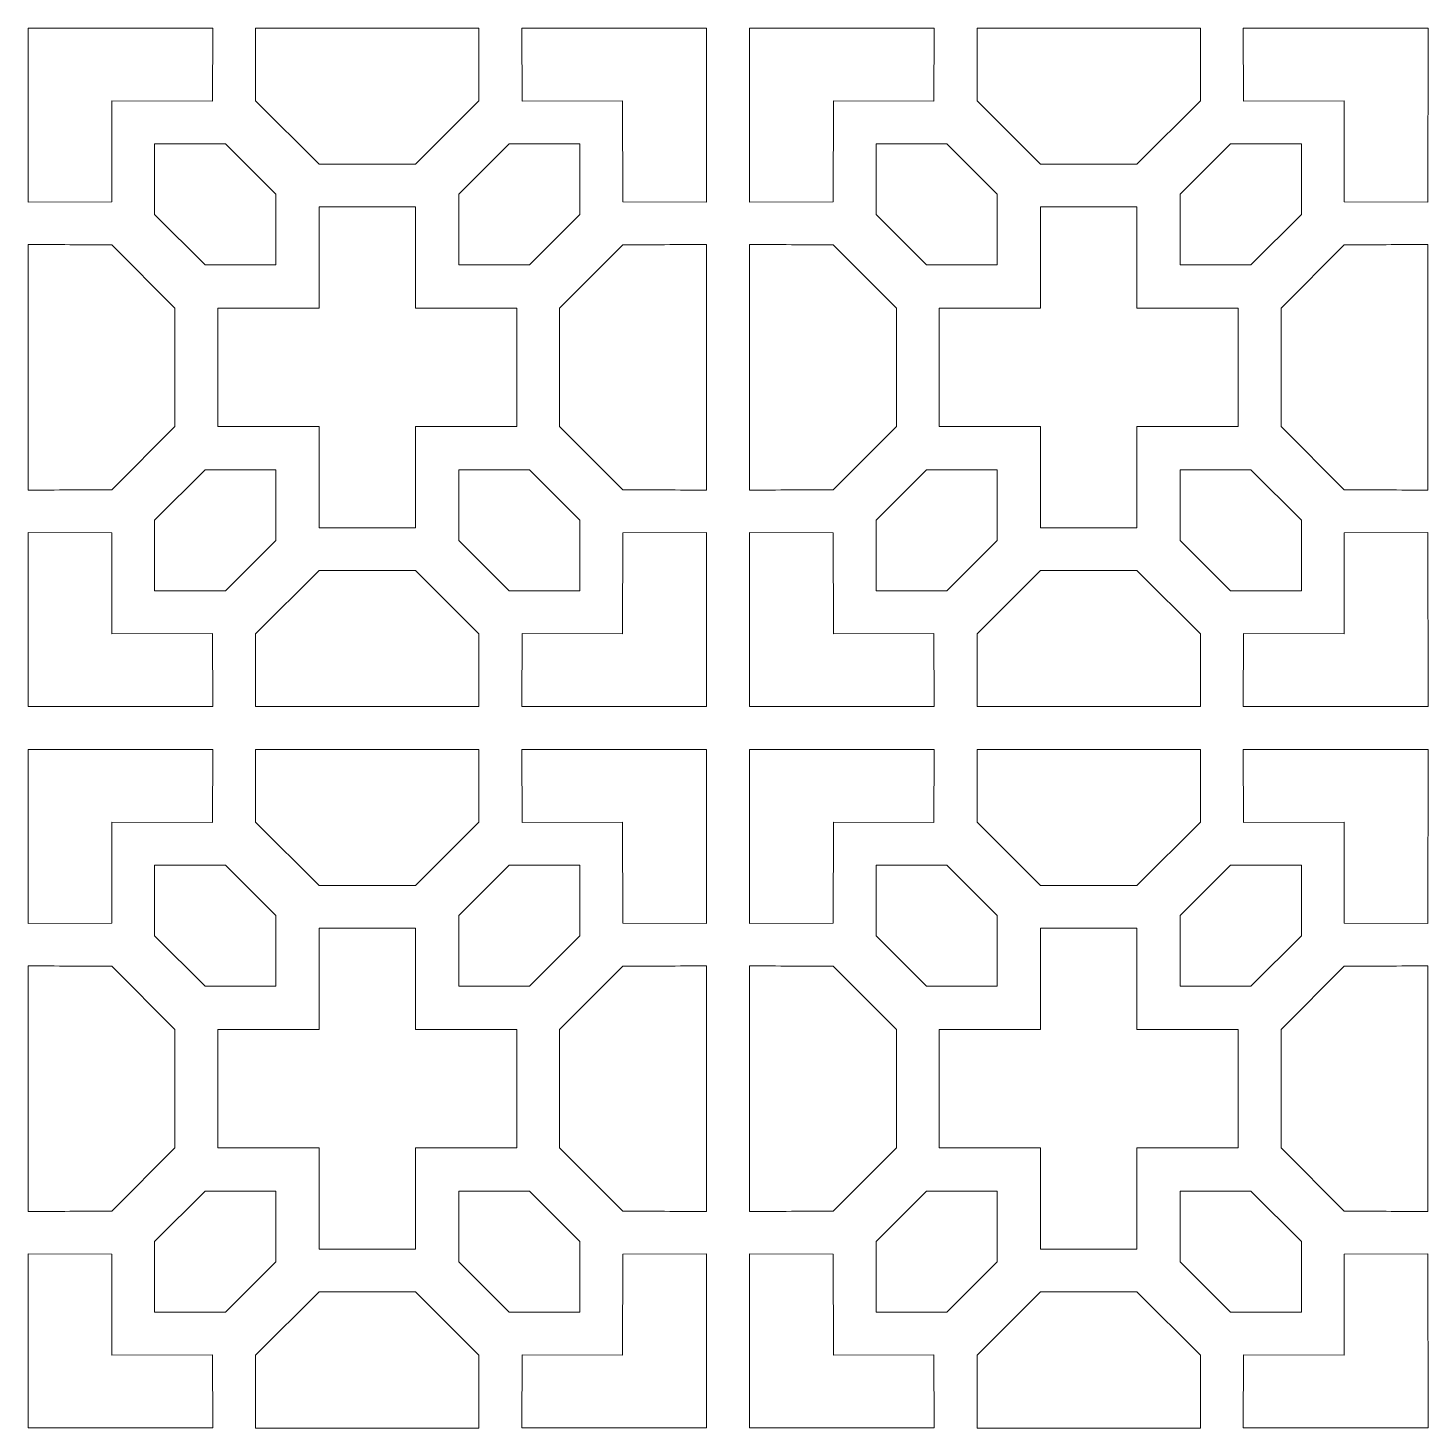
# Model space of a CAD drawing. Header units: centimetres. Extents: x -64 to 64, y -59 to 59.
# Drawn here: x -64.1 to -7.1, y 1.7 to 58.7 of the extents above; entities that cross this region are included whole.
import ezdxf

# ---------------------------------------------------------------- set-up
doc = ezdxf.new("R2010")
doc.units = ezdxf.units.CM
doc.header["$MEASUREMENT"] = 0
doc.layers.add('layer 1', color=7, linetype='Continuous')

msp = doc.modelspace()

# ---------------------------------------------------------------- linework, layer by layer
at = {"layer": 'layer 1', "color": 250, "lineweight": 9}
for points, knots in [([(-64.10364, 51.56355), (-64.10364, 51.56355), (-60.68966, 51.57666), (-60.68966, 51.57666), (-60.68966, 51.57666), (-60.68966, 51.57666), (-60.68489, 55.68658), (-60.68489, 55.68658), (-60.68489, 55.68658), (-60.68489, 55.68658), (-56.59395, 55.67742), (-56.59395, 55.67742), (-56.59395, 55.67742), (-56.59395, 55.67742), (-56.58177, 58.65094), (-56.58177, 58.65094), (-56.58177, 58.65094), (-56.58177, 58.65094), (-64.10393, 58.65019), (-64.10393, 58.65019), (-64.10393, 58.65019), (-64.10393, 58.65019), (-64.10364, 51.56355), (-64.10364, 51.56355)], [0, 0, 0, 0, 0.14285714, 0.14285714, 0.14285714, 0.14285714, 0.28571429, 0.28571429, 0.28571429, 0.28571429, 0.42857143, 0.42857143, 0.42857143, 0.42857143, 0.57142857, 0.57142857, 0.57142857, 0.57142857, 0.71428571, 0.71428571, 0.71428571, 0.71428571, 1, 1, 1, 1]), ([(-45.74235, 58.65162), (-45.74235, 58.65162), (-45.74244, 55.68121), (-45.74244, 55.68121), (-45.74244, 55.68121), (-45.74244, 55.68121), (-48.32831, 53.11266), (-48.32831, 53.11266), (-48.32831, 53.11266), (-48.32831, 53.11266), (-52.25187, 53.11266), (-52.25187, 53.11266), (-52.25187, 53.11266), (-52.25187, 53.11266), (-54.83774, 55.68121), (-54.83774, 55.68121), (-54.83774, 55.68121), (-54.83774, 55.68121), (-54.83784, 58.65162), (-54.83784, 58.65162), (-54.83784, 58.65162), (-51.80602, 58.65162), (-48.77417, 58.65162), (-45.74235, 58.65162)], [0, 0, 0, 0, 0.14285714, 0.14285714, 0.14285714, 0.14285714, 0.28571429, 0.28571429, 0.28571429, 0.28571429, 0.42857143, 0.42857143, 0.42857143, 0.42857143, 0.57142857, 0.57142857, 0.57142857, 0.57142857, 0.71428571, 0.71428571, 0.71428571, 0.71428571, 1, 1, 1, 1]), ([(-36.47655, 51.56355), (-36.47655, 51.56355), (-39.89053, 51.57666), (-39.89053, 51.57666), (-39.89053, 51.57666), (-39.89053, 51.57666), (-39.8953, 55.68658), (-39.8953, 55.68658), (-39.8953, 55.68658), (-39.8953, 55.68658), (-43.98624, 55.67742), (-43.98624, 55.67742), (-43.98624, 55.67742), (-43.98624, 55.67742), (-43.99842, 58.65094), (-43.99842, 58.65094), (-43.99842, 58.65094), (-43.99842, 58.65094), (-36.47626, 58.65019), (-36.47626, 58.65019), (-36.47626, 58.65019), (-36.47626, 58.65019), (-36.47655, 51.56355), (-36.47655, 51.56355)], [0, 0, 0, 0, 0.14285714, 0.14285714, 0.14285714, 0.14285714, 0.28571429, 0.28571429, 0.28571429, 0.28571429, 0.42857143, 0.42857143, 0.42857143, 0.42857143, 0.57142857, 0.57142857, 0.57142857, 0.57142857, 0.71428571, 0.71428571, 0.71428571, 0.71428571, 1, 1, 1, 1]), ([(-34.73131, 51.56355), (-34.73131, 51.56355), (-31.31733, 51.57666), (-31.31733, 51.57666), (-31.31733, 51.57666), (-31.31733, 51.57666), (-31.31256, 55.68658), (-31.31256, 55.68658), (-31.31256, 55.68658), (-31.31256, 55.68658), (-27.22162, 55.67742), (-27.22162, 55.67742), (-27.22162, 55.67742), (-27.22162, 55.67742), (-27.20944, 58.65094), (-27.20944, 58.65094), (-27.20944, 58.65094), (-27.20944, 58.65094), (-34.7316, 58.65019), (-34.7316, 58.65019), (-34.7316, 58.65019), (-34.7316, 58.65019), (-34.73131, 51.56355), (-34.73131, 51.56355)], [0, 0, 0, 0, 0.14285714, 0.14285714, 0.14285714, 0.14285714, 0.28571429, 0.28571429, 0.28571429, 0.28571429, 0.42857143, 0.42857143, 0.42857143, 0.42857143, 0.57142857, 0.57142857, 0.57142857, 0.57142857, 0.71428571, 0.71428571, 0.71428571, 0.71428571, 1, 1, 1, 1]), ([(-25.46551, 58.65162), (-25.46551, 58.65162), (-25.46542, 55.68121), (-25.46542, 55.68121), (-25.46542, 55.68121), (-25.46542, 55.68121), (-22.87955, 53.11266), (-22.87955, 53.11266), (-22.87955, 53.11266), (-22.87955, 53.11266), (-18.95599, 53.11266), (-18.95599, 53.11266), (-18.95599, 53.11266), (-18.95599, 53.11266), (-16.37012, 55.68121), (-16.37012, 55.68121), (-16.37012, 55.68121), (-16.37012, 55.68121), (-16.37002, 58.65162), (-16.37002, 58.65162), (-16.37002, 58.65162), (-19.40184, 58.65162), (-22.43369, 58.65162), (-25.46551, 58.65162)], [0, 0, 0, 0, 0.14285714, 0.14285714, 0.14285714, 0.14285714, 0.28571429, 0.28571429, 0.28571429, 0.28571429, 0.42857143, 0.42857143, 0.42857143, 0.42857143, 0.57142857, 0.57142857, 0.57142857, 0.57142857, 0.71428571, 0.71428571, 0.71428571, 0.71428571, 1, 1, 1, 1]), ([(-7.10422, 51.56355), (-7.10422, 51.56355), (-10.5182, 51.57666), (-10.5182, 51.57666), (-10.5182, 51.57666), (-10.5182, 51.57666), (-10.52297, 55.68658), (-10.52297, 55.68658), (-10.52297, 55.68658), (-10.52297, 55.68658), (-14.61391, 55.67742), (-14.61391, 55.67742), (-14.61391, 55.67742), (-14.61391, 55.67742), (-14.62609, 58.65094), (-14.62609, 58.65094), (-14.62609, 58.65094), (-14.62609, 58.65094), (-7.10393, 58.65019), (-7.10393, 58.65019), (-7.10393, 58.65019), (-7.10393, 58.65019), (-7.10422, 51.56355), (-7.10422, 51.56355)], [0, 0, 0, 0, 0.14285714, 0.14285714, 0.14285714, 0.14285714, 0.28571429, 0.28571429, 0.28571429, 0.28571429, 0.42857143, 0.42857143, 0.42857143, 0.42857143, 0.57142857, 0.57142857, 0.57142857, 0.57142857, 0.71428571, 0.71428571, 0.71428571, 0.71428571, 1, 1, 1, 1]), ([(-54.01218, 51.882), (-54.01218, 51.882), (-54.01218, 49.00339), (-54.01218, 49.00339), (-54.01218, 49.00339), (-54.01218, 49.00339), (-56.8911, 49.00339), (-56.8911, 49.00339), (-56.8911, 49.00339), (-56.8911, 49.00339), (-58.94748, 51.05954), (-58.94748, 51.05954), (-58.94748, 51.05954), (-58.94748, 51.05954), (-58.94748, 53.93815), (-58.94748, 53.93815), (-58.94748, 53.93815), (-58.94748, 53.93815), (-56.06855, 53.93815), (-56.06855, 53.93815), (-56.06855, 53.93815), (-56.06855, 53.93815), (-54.01218, 51.882), (-54.01218, 51.882)], [0, 0, 0, 0, 0.14285714, 0.14285714, 0.14285714, 0.14285714, 0.28571429, 0.28571429, 0.28571429, 0.28571429, 0.42857143, 0.42857143, 0.42857143, 0.42857143, 0.57142857, 0.57142857, 0.57142857, 0.57142857, 0.71428571, 0.71428571, 0.71428571, 0.71428571, 1, 1, 1, 1]), ([(-46.56801, 51.882), (-46.56801, 51.882), (-46.56801, 49.00338), (-46.56801, 49.00338), (-46.56801, 49.00338), (-46.56801, 49.00338), (-43.68909, 49.00338), (-43.68909, 49.00338), (-43.68909, 49.00338), (-43.68909, 49.00338), (-41.63271, 51.05954), (-41.63271, 51.05954), (-41.63271, 51.05954), (-41.63271, 51.05954), (-41.63271, 53.93815), (-41.63271, 53.93815), (-41.63271, 53.93815), (-41.63271, 53.93815), (-44.51164, 53.93815), (-44.51164, 53.93815), (-44.51164, 53.93815), (-44.51164, 53.93815), (-46.56801, 51.882), (-46.56801, 51.882)], [0, 0, 0, 0, 0.14285714, 0.14285714, 0.14285714, 0.14285714, 0.28571429, 0.28571429, 0.28571429, 0.28571429, 0.42857143, 0.42857143, 0.42857143, 0.42857143, 0.57142857, 0.57142857, 0.57142857, 0.57142857, 0.71428571, 0.71428571, 0.71428571, 0.71428571, 1, 1, 1, 1]), ([(-24.63985, 51.882), (-24.63985, 51.882), (-24.63985, 49.00338), (-24.63985, 49.00338), (-24.63985, 49.00338), (-24.63985, 49.00338), (-27.51877, 49.00338), (-27.51877, 49.00338), (-27.51877, 49.00338), (-27.51877, 49.00338), (-29.57515, 51.05954), (-29.57515, 51.05954), (-29.57515, 51.05954), (-29.57515, 51.05954), (-29.57515, 53.93815), (-29.57515, 53.93815), (-29.57515, 53.93815), (-29.57515, 53.93815), (-26.69622, 53.93815), (-26.69622, 53.93815), (-26.69622, 53.93815), (-26.69622, 53.93815), (-24.63985, 51.882), (-24.63985, 51.882)], [0, 0, 0, 0, 0.14285714, 0.14285714, 0.14285714, 0.14285714, 0.28571429, 0.28571429, 0.28571429, 0.28571429, 0.42857143, 0.42857143, 0.42857143, 0.42857143, 0.57142857, 0.57142857, 0.57142857, 0.57142857, 0.71428571, 0.71428571, 0.71428571, 0.71428571, 1, 1, 1, 1]), ([(-17.19568, 51.882), (-17.19568, 51.882), (-17.19568, 49.00339), (-17.19568, 49.00339), (-17.19568, 49.00339), (-17.19568, 49.00339), (-14.31676, 49.00339), (-14.31676, 49.00339), (-14.31676, 49.00339), (-14.31676, 49.00339), (-12.26038, 51.05954), (-12.26038, 51.05954), (-12.26038, 51.05954), (-12.26038, 51.05954), (-12.26038, 53.93815), (-12.26038, 53.93815), (-12.26038, 53.93815), (-12.26038, 53.93815), (-15.13931, 53.93815), (-15.13931, 53.93815), (-15.13931, 53.93815), (-15.13931, 53.93815), (-17.19568, 51.882), (-17.19568, 51.882)], [0, 0, 0, 0, 0.14285714, 0.14285714, 0.14285714, 0.14285714, 0.28571429, 0.28571429, 0.28571429, 0.28571429, 0.42857143, 0.42857143, 0.42857143, 0.42857143, 0.57142857, 0.57142857, 0.57142857, 0.57142857, 0.71428571, 0.71428571, 0.71428571, 0.71428571, 1, 1, 1, 1]), ([(-44.20359, 47.24497), (-44.20359, 47.24497), (-48.32743, 47.24401), (-48.32743, 47.24401), (-48.32743, 47.24401), (-48.32743, 47.24401), (-48.32713, 51.36886), (-48.32713, 51.36886), (-48.32713, 51.36886), (-49.63577, 51.36907), (-50.94442, 51.36907), (-52.25306, 51.36886), (-52.25306, 51.36886), (-52.25306, 51.36886), (-52.25276, 47.24401), (-52.25276, 47.24401), (-52.25276, 47.24401), (-52.25276, 47.24401), (-56.3766, 47.24497), (-56.3766, 47.24497), (-56.3766, 47.24497), (-56.3766, 47.24497), (-56.3766, 42.42744), (-56.3766, 42.42744), (-56.3766, 42.42744), (-56.3766, 42.42744), (-52.25276, 42.4284), (-52.25276, 42.4284), (-52.25276, 42.4284), (-52.25276, 42.4284), (-52.25306, 38.30354), (-52.25306, 38.30354), (-52.25306, 38.30354), (-50.94442, 38.30334), (-49.63577, 38.30334), (-48.32713, 38.30354), (-48.32713, 38.30354), (-48.32713, 38.30354), (-48.32743, 42.4284), (-48.32743, 42.4284), (-48.32743, 42.4284), (-48.32743, 42.4284), (-44.20359, 42.42744), (-44.20359, 42.42744), (-44.20359, 42.42744), (-44.20359, 42.42744), (-44.20359, 47.24497), (-44.20359, 47.24497)], [0, 0, 0, 0, 0.07692308, 0.07692308, 0.07692308, 0.07692308, 0.15384615, 0.15384615, 0.15384615, 0.15384615, 0.23076923, 0.23076923, 0.23076923, 0.23076923, 0.30769231, 0.30769231, 0.30769231, 0.30769231, 0.38461538, 0.38461538, 0.38461538, 0.38461538, 0.46153846, 0.46153846, 0.46153846, 0.46153846, 0.53846154, 0.53846154, 0.53846154, 0.53846154, 0.61538462, 0.61538462, 0.61538462, 0.61538462, 0.69230769, 0.69230769, 0.69230769, 0.69230769, 0.76923077, 0.76923077, 0.76923077, 0.76923077, 0.84615385, 0.84615385, 0.84615385, 0.84615385, 1, 1, 1, 1]), ([(-27.00427, 47.24497), (-27.00427, 47.24497), (-22.88043, 47.24401), (-22.88043, 47.24401), (-22.88043, 47.24401), (-22.88043, 47.24401), (-22.88073, 51.36886), (-22.88073, 51.36886), (-22.88073, 51.36886), (-21.57209, 51.36907), (-20.26344, 51.36907), (-18.9548, 51.36886), (-18.9548, 51.36886), (-18.9548, 51.36886), (-18.9551, 47.24401), (-18.9551, 47.24401), (-18.9551, 47.24401), (-18.9551, 47.24401), (-14.83126, 47.24497), (-14.83126, 47.24497), (-14.83126, 47.24497), (-14.83126, 47.24497), (-14.83126, 42.42744), (-14.83126, 42.42744), (-14.83126, 42.42744), (-14.83126, 42.42744), (-18.9551, 42.4284), (-18.9551, 42.4284), (-18.9551, 42.4284), (-18.9551, 42.4284), (-18.9548, 38.30354), (-18.9548, 38.30354), (-18.9548, 38.30354), (-20.26344, 38.30334), (-21.57209, 38.30334), (-22.88073, 38.30354), (-22.88073, 38.30354), (-22.88073, 38.30354), (-22.88043, 42.4284), (-22.88043, 42.4284), (-22.88043, 42.4284), (-22.88043, 42.4284), (-27.00427, 42.42744), (-27.00427, 42.42744), (-27.00427, 42.42744), (-27.00427, 42.42744), (-27.00427, 47.24497), (-27.00427, 47.24497)], [0, 0, 0, 0, 0.07692308, 0.07692308, 0.07692308, 0.07692308, 0.15384615, 0.15384615, 0.15384615, 0.15384615, 0.23076923, 0.23076923, 0.23076923, 0.23076923, 0.30769231, 0.30769231, 0.30769231, 0.30769231, 0.38461538, 0.38461538, 0.38461538, 0.38461538, 0.46153846, 0.46153846, 0.46153846, 0.46153846, 0.53846154, 0.53846154, 0.53846154, 0.53846154, 0.61538462, 0.61538462, 0.61538462, 0.61538462, 0.69230769, 0.69230769, 0.69230769, 0.69230769, 0.76923077, 0.76923077, 0.76923077, 0.76923077, 0.84615385, 0.84615385, 0.84615385, 0.84615385, 1, 1, 1, 1]), ([(-58.12188, 42.43042), (-58.12188, 42.43042), (-60.68934, 39.84353), (-60.68934, 39.84353), (-60.68934, 39.84353), (-61.82742, 39.84353), (-62.96549, 39.8415), (-64.10356, 39.8397), (-64.10356, 39.8397), (-64.10356, 39.8397), (-64.10356, 49.8327), (-64.10356, 49.8327), (-64.10356, 49.8327), (-62.96549, 49.83091), (-61.82742, 49.82887), (-60.68934, 49.82887), (-60.68934, 49.82887), (-60.68934, 49.82887), (-58.12188, 47.24198), (-58.12188, 47.24198), (-58.12188, 47.24198), (-58.12188, 45.63813), (-58.12188, 44.03427), (-58.12188, 42.43042)], [0, 0, 0, 0, 0.14285714, 0.14285714, 0.14285714, 0.14285714, 0.28571429, 0.28571429, 0.28571429, 0.28571429, 0.42857143, 0.42857143, 0.42857143, 0.42857143, 0.57142857, 0.57142857, 0.57142857, 0.57142857, 0.71428571, 0.71428571, 0.71428571, 0.71428571, 1, 1, 1, 1]), ([(-36.47663, 39.8397), (-37.61469, 39.8415), (-38.75277, 39.84353), (-39.89085, 39.84353), (-39.89085, 39.84353), (-39.89085, 39.84353), (-42.45831, 42.43042), (-42.45831, 42.43042), (-42.45831, 42.43042), (-42.45831, 44.03427), (-42.45831, 45.63813), (-42.45831, 47.24198), (-42.45831, 47.24198), (-42.45831, 47.24198), (-39.89085, 49.82887), (-39.89085, 49.82887), (-39.89085, 49.82887), (-38.75277, 49.82887), (-37.61469, 49.83091), (-36.47663, 49.8327), (-36.47663, 49.8327), (-36.47663, 49.8327), (-36.47663, 39.8397), (-36.47663, 39.8397)], [0, 0, 0, 0, 0.14285714, 0.14285714, 0.14285714, 0.14285714, 0.28571429, 0.28571429, 0.28571429, 0.28571429, 0.42857143, 0.42857143, 0.42857143, 0.42857143, 0.57142857, 0.57142857, 0.57142857, 0.57142857, 0.71428571, 0.71428571, 0.71428571, 0.71428571, 1, 1, 1, 1]), ([(-34.73123, 39.8397), (-33.59317, 39.8415), (-32.45509, 39.84353), (-31.31701, 39.84353), (-31.31701, 39.84353), (-31.31701, 39.84353), (-28.74955, 42.43042), (-28.74955, 42.43042), (-28.74955, 42.43042), (-28.74955, 44.03427), (-28.74955, 45.63813), (-28.74955, 47.24198), (-28.74955, 47.24198), (-28.74955, 47.24198), (-31.31701, 49.82887), (-31.31701, 49.82887), (-31.31701, 49.82887), (-32.45509, 49.82887), (-33.59317, 49.83091), (-34.73123, 49.8327), (-34.73123, 49.8327), (-34.73123, 49.8327), (-34.73123, 39.8397), (-34.73123, 39.8397)], [0, 0, 0, 0, 0.14285714, 0.14285714, 0.14285714, 0.14285714, 0.28571429, 0.28571429, 0.28571429, 0.28571429, 0.42857143, 0.42857143, 0.42857143, 0.42857143, 0.57142857, 0.57142857, 0.57142857, 0.57142857, 0.71428571, 0.71428571, 0.71428571, 0.71428571, 1, 1, 1, 1]), ([(-13.08598, 42.43042), (-13.08598, 42.43042), (-10.51852, 39.84353), (-10.51852, 39.84353), (-10.51852, 39.84353), (-9.38044, 39.84353), (-8.24237, 39.8415), (-7.1043, 39.8397), (-7.1043, 39.8397), (-7.1043, 39.8397), (-7.1043, 49.8327), (-7.1043, 49.8327), (-7.1043, 49.8327), (-8.24237, 49.83091), (-9.38044, 49.82887), (-10.51852, 49.82887), (-10.51852, 49.82887), (-10.51852, 49.82887), (-13.08598, 47.24198), (-13.08598, 47.24198), (-13.08598, 47.24198), (-13.08598, 45.63813), (-13.08598, 44.03427), (-13.08598, 42.43042)], [0, 0, 0, 0, 0.14285714, 0.14285714, 0.14285714, 0.14285714, 0.28571429, 0.28571429, 0.28571429, 0.28571429, 0.42857143, 0.42857143, 0.42857143, 0.42857143, 0.57142857, 0.57142857, 0.57142857, 0.57142857, 0.71428571, 0.71428571, 0.71428571, 0.71428571, 1, 1, 1, 1]), ([(-54.01218, 37.7904), (-54.01218, 37.7904), (-54.01218, 40.66902), (-54.01218, 40.66902), (-54.01218, 40.66902), (-54.01218, 40.66902), (-56.8911, 40.66902), (-56.8911, 40.66902), (-56.8911, 40.66902), (-56.8911, 40.66902), (-58.94748, 38.61286), (-58.94748, 38.61286), (-58.94748, 38.61286), (-58.94748, 38.61286), (-58.94748, 35.73425), (-58.94748, 35.73425), (-58.94748, 35.73425), (-58.94748, 35.73425), (-56.06855, 35.73425), (-56.06855, 35.73425), (-56.06855, 35.73425), (-56.06855, 35.73425), (-54.01218, 37.7904), (-54.01218, 37.7904)], [0, 0, 0, 0, 0.14285714, 0.14285714, 0.14285714, 0.14285714, 0.28571429, 0.28571429, 0.28571429, 0.28571429, 0.42857143, 0.42857143, 0.42857143, 0.42857143, 0.57142857, 0.57142857, 0.57142857, 0.57142857, 0.71428571, 0.71428571, 0.71428571, 0.71428571, 1, 1, 1, 1]), ([(-46.56801, 37.7904), (-46.56801, 37.7904), (-46.56801, 40.66902), (-46.56801, 40.66902), (-46.56801, 40.66902), (-46.56801, 40.66902), (-43.68909, 40.66902), (-43.68909, 40.66902), (-43.68909, 40.66902), (-43.68909, 40.66902), (-41.63271, 38.61287), (-41.63271, 38.61287), (-41.63271, 38.61287), (-41.63271, 38.61287), (-41.63271, 35.73425), (-41.63271, 35.73425), (-41.63271, 35.73425), (-41.63271, 35.73425), (-44.51164, 35.73425), (-44.51164, 35.73425), (-44.51164, 35.73425), (-44.51164, 35.73425), (-46.56801, 37.7904), (-46.56801, 37.7904)], [0, 0, 0, 0, 0.14285714, 0.14285714, 0.14285714, 0.14285714, 0.28571429, 0.28571429, 0.28571429, 0.28571429, 0.42857143, 0.42857143, 0.42857143, 0.42857143, 0.57142857, 0.57142857, 0.57142857, 0.57142857, 0.71428571, 0.71428571, 0.71428571, 0.71428571, 1, 1, 1, 1]), ([(-24.63985, 37.7904), (-24.63985, 37.7904), (-24.63985, 40.66902), (-24.63985, 40.66902), (-24.63985, 40.66902), (-24.63985, 40.66902), (-27.51877, 40.66902), (-27.51877, 40.66902), (-27.51877, 40.66902), (-27.51877, 40.66902), (-29.57515, 38.61287), (-29.57515, 38.61287), (-29.57515, 38.61287), (-29.57515, 38.61287), (-29.57515, 35.73425), (-29.57515, 35.73425), (-29.57515, 35.73425), (-29.57515, 35.73425), (-26.69622, 35.73425), (-26.69622, 35.73425), (-26.69622, 35.73425), (-26.69622, 35.73425), (-24.63985, 37.7904), (-24.63985, 37.7904)], [0, 0, 0, 0, 0.14285714, 0.14285714, 0.14285714, 0.14285714, 0.28571429, 0.28571429, 0.28571429, 0.28571429, 0.42857143, 0.42857143, 0.42857143, 0.42857143, 0.57142857, 0.57142857, 0.57142857, 0.57142857, 0.71428571, 0.71428571, 0.71428571, 0.71428571, 1, 1, 1, 1]), ([(-17.19568, 37.7904), (-17.19568, 37.7904), (-17.19568, 40.66902), (-17.19568, 40.66902), (-17.19568, 40.66902), (-17.19568, 40.66902), (-14.31676, 40.66902), (-14.31676, 40.66902), (-14.31676, 40.66902), (-14.31676, 40.66902), (-12.26038, 38.61286), (-12.26038, 38.61286), (-12.26038, 38.61286), (-12.26038, 38.61286), (-12.26038, 35.73425), (-12.26038, 35.73425), (-12.26038, 35.73425), (-12.26038, 35.73425), (-15.13931, 35.73425), (-15.13931, 35.73425), (-15.13931, 35.73425), (-15.13931, 35.73425), (-17.19568, 37.7904), (-17.19568, 37.7904)], [0, 0, 0, 0, 0.14285714, 0.14285714, 0.14285714, 0.14285714, 0.28571429, 0.28571429, 0.28571429, 0.28571429, 0.42857143, 0.42857143, 0.42857143, 0.42857143, 0.57142857, 0.57142857, 0.57142857, 0.57142857, 0.71428571, 0.71428571, 0.71428571, 0.71428571, 1, 1, 1, 1]), ([(-64.10364, 38.10885), (-64.10364, 38.10885), (-60.68966, 38.09575), (-60.68966, 38.09575), (-60.68966, 38.09575), (-60.68966, 38.09575), (-60.68489, 33.98583), (-60.68489, 33.98583), (-60.68489, 33.98583), (-60.68489, 33.98583), (-56.59395, 33.99499), (-56.59395, 33.99499), (-56.59395, 33.99499), (-56.59395, 33.99499), (-56.58177, 31.02146), (-56.58177, 31.02146), (-56.58177, 31.02146), (-56.58177, 31.02146), (-64.10393, 31.02222), (-64.10393, 31.02222), (-64.10393, 31.02222), (-64.10393, 31.02222), (-64.10364, 38.10885), (-64.10364, 38.10885)], [0, 0, 0, 0, 0.14285714, 0.14285714, 0.14285714, 0.14285714, 0.28571429, 0.28571429, 0.28571429, 0.28571429, 0.42857143, 0.42857143, 0.42857143, 0.42857143, 0.57142857, 0.57142857, 0.57142857, 0.57142857, 0.71428571, 0.71428571, 0.71428571, 0.71428571, 1, 1, 1, 1]), ([(-36.47655, 38.10885), (-36.47655, 38.10885), (-39.89053, 38.09575), (-39.89053, 38.09575), (-39.89053, 38.09575), (-39.89053, 38.09575), (-39.8953, 33.98583), (-39.8953, 33.98583), (-39.8953, 33.98583), (-39.8953, 33.98583), (-43.98624, 33.99499), (-43.98624, 33.99499), (-43.98624, 33.99499), (-43.98624, 33.99499), (-43.99842, 31.02146), (-43.99842, 31.02146), (-43.99842, 31.02146), (-43.99842, 31.02146), (-36.47626, 31.02222), (-36.47626, 31.02222), (-36.47626, 31.02222), (-36.47626, 31.02222), (-36.47655, 38.10885), (-36.47655, 38.10885)], [0, 0, 0, 0, 0.14285714, 0.14285714, 0.14285714, 0.14285714, 0.28571429, 0.28571429, 0.28571429, 0.28571429, 0.42857143, 0.42857143, 0.42857143, 0.42857143, 0.57142857, 0.57142857, 0.57142857, 0.57142857, 0.71428571, 0.71428571, 0.71428571, 0.71428571, 1, 1, 1, 1]), ([(-34.73131, 38.10885), (-34.73131, 38.10885), (-31.31733, 38.09575), (-31.31733, 38.09575), (-31.31733, 38.09575), (-31.31733, 38.09575), (-31.31256, 33.98583), (-31.31256, 33.98583), (-31.31256, 33.98583), (-31.31256, 33.98583), (-27.22162, 33.99499), (-27.22162, 33.99499), (-27.22162, 33.99499), (-27.22162, 33.99499), (-27.20944, 31.02146), (-27.20944, 31.02146), (-27.20944, 31.02146), (-27.20944, 31.02146), (-34.7316, 31.02222), (-34.7316, 31.02222), (-34.7316, 31.02222), (-34.7316, 31.02222), (-34.73131, 38.10885), (-34.73131, 38.10885)], [0, 0, 0, 0, 0.14285714, 0.14285714, 0.14285714, 0.14285714, 0.28571429, 0.28571429, 0.28571429, 0.28571429, 0.42857143, 0.42857143, 0.42857143, 0.42857143, 0.57142857, 0.57142857, 0.57142857, 0.57142857, 0.71428571, 0.71428571, 0.71428571, 0.71428571, 1, 1, 1, 1]), ([(-7.10422, 38.10885), (-7.10422, 38.10885), (-10.5182, 38.09575), (-10.5182, 38.09575), (-10.5182, 38.09575), (-10.5182, 38.09575), (-10.52297, 33.98583), (-10.52297, 33.98583), (-10.52297, 33.98583), (-10.52297, 33.98583), (-14.61391, 33.99499), (-14.61391, 33.99499), (-14.61391, 33.99499), (-14.61391, 33.99499), (-14.62609, 31.02146), (-14.62609, 31.02146), (-14.62609, 31.02146), (-14.62609, 31.02146), (-7.10393, 31.02222), (-7.10393, 31.02222), (-7.10393, 31.02222), (-7.10393, 31.02222), (-7.10422, 38.10885), (-7.10422, 38.10885)], [0, 0, 0, 0, 0.14285714, 0.14285714, 0.14285714, 0.14285714, 0.28571429, 0.28571429, 0.28571429, 0.28571429, 0.42857143, 0.42857143, 0.42857143, 0.42857143, 0.57142857, 0.57142857, 0.57142857, 0.57142857, 0.71428571, 0.71428571, 0.71428571, 0.71428571, 1, 1, 1, 1]), ([(-45.74235, 31.02078), (-45.74235, 31.02078), (-45.74244, 33.9912), (-45.74244, 33.9912), (-45.74244, 33.9912), (-45.74244, 33.9912), (-48.32831, 36.55974), (-48.32831, 36.55974), (-48.32831, 36.55974), (-48.32831, 36.55974), (-52.25187, 36.55974), (-52.25187, 36.55974), (-52.25187, 36.55974), (-52.25187, 36.55974), (-54.83774, 33.9912), (-54.83774, 33.9912), (-54.83774, 33.9912), (-54.83774, 33.9912), (-54.83784, 31.02078), (-54.83784, 31.02078), (-54.83784, 31.02078), (-51.80602, 31.02078), (-48.77417, 31.02078), (-45.74235, 31.02078)], [0, 0, 0, 0, 0.14285714, 0.14285714, 0.14285714, 0.14285714, 0.28571429, 0.28571429, 0.28571429, 0.28571429, 0.42857143, 0.42857143, 0.42857143, 0.42857143, 0.57142857, 0.57142857, 0.57142857, 0.57142857, 0.71428571, 0.71428571, 0.71428571, 0.71428571, 1, 1, 1, 1]), ([(-25.46551, 31.02078), (-25.46551, 31.02078), (-25.46542, 33.9912), (-25.46542, 33.9912), (-25.46542, 33.9912), (-25.46542, 33.9912), (-22.87955, 36.55974), (-22.87955, 36.55974), (-22.87955, 36.55974), (-22.87955, 36.55974), (-18.95599, 36.55974), (-18.95599, 36.55974), (-18.95599, 36.55974), (-18.95599, 36.55974), (-16.37012, 33.9912), (-16.37012, 33.9912), (-16.37012, 33.9912), (-16.37012, 33.9912), (-16.37002, 31.02078), (-16.37002, 31.02078), (-16.37002, 31.02078), (-19.40184, 31.02078), (-22.43369, 31.02078), (-25.46551, 31.02078)], [0, 0, 0, 0, 0.14285714, 0.14285714, 0.14285714, 0.14285714, 0.28571429, 0.28571429, 0.28571429, 0.28571429, 0.42857143, 0.42857143, 0.42857143, 0.42857143, 0.57142857, 0.57142857, 0.57142857, 0.57142857, 0.71428571, 0.71428571, 0.71428571, 0.71428571, 1, 1, 1, 1]), ([(-64.10364, 22.19439), (-64.10364, 22.19439), (-60.68966, 22.20749), (-60.68966, 22.20749), (-60.68966, 22.20749), (-60.68966, 22.20749), (-60.68489, 26.31741), (-60.68489, 26.31741), (-60.68489, 26.31741), (-60.68489, 26.31741), (-56.59395, 26.30825), (-56.59395, 26.30825), (-56.59395, 26.30825), (-56.59395, 26.30825), (-56.58177, 29.28178), (-56.58177, 29.28178), (-56.58177, 29.28178), (-56.58177, 29.28178), (-64.10393, 29.28102), (-64.10393, 29.28102), (-64.10393, 29.28102), (-64.10393, 29.28102), (-64.10364, 22.19439), (-64.10364, 22.19439)], [0, 0, 0, 0, 0.14285714, 0.14285714, 0.14285714, 0.14285714, 0.28571429, 0.28571429, 0.28571429, 0.28571429, 0.42857143, 0.42857143, 0.42857143, 0.42857143, 0.57142857, 0.57142857, 0.57142857, 0.57142857, 0.71428571, 0.71428571, 0.71428571, 0.71428571, 1, 1, 1, 1]), ([(-45.74235, 29.28246), (-45.74235, 29.28246), (-45.74244, 26.31204), (-45.74244, 26.31204), (-45.74244, 26.31204), (-45.74244, 26.31204), (-48.32831, 23.7435), (-48.32831, 23.7435), (-48.32831, 23.7435), (-48.32831, 23.7435), (-52.25187, 23.7435), (-52.25187, 23.7435), (-52.25187, 23.7435), (-52.25187, 23.7435), (-54.83774, 26.31204), (-54.83774, 26.31204), (-54.83774, 26.31204), (-54.83774, 26.31204), (-54.83784, 29.28246), (-54.83784, 29.28246), (-54.83784, 29.28246), (-51.80602, 29.28246), (-48.77417, 29.28246), (-45.74235, 29.28246)], [0, 0, 0, 0, 0.14285714, 0.14285714, 0.14285714, 0.14285714, 0.28571429, 0.28571429, 0.28571429, 0.28571429, 0.42857143, 0.42857143, 0.42857143, 0.42857143, 0.57142857, 0.57142857, 0.57142857, 0.57142857, 0.71428571, 0.71428571, 0.71428571, 0.71428571, 1, 1, 1, 1]), ([(-36.47655, 22.19439), (-36.47655, 22.19439), (-39.89053, 22.20749), (-39.89053, 22.20749), (-39.89053, 22.20749), (-39.89053, 22.20749), (-39.8953, 26.31741), (-39.8953, 26.31741), (-39.8953, 26.31741), (-39.8953, 26.31741), (-43.98624, 26.30825), (-43.98624, 26.30825), (-43.98624, 26.30825), (-43.98624, 26.30825), (-43.99842, 29.28178), (-43.99842, 29.28178), (-43.99842, 29.28178), (-43.99842, 29.28178), (-36.47626, 29.28102), (-36.47626, 29.28102), (-36.47626, 29.28102), (-36.47626, 29.28102), (-36.47655, 22.19439), (-36.47655, 22.19439)], [0, 0, 0, 0, 0.14285714, 0.14285714, 0.14285714, 0.14285714, 0.28571429, 0.28571429, 0.28571429, 0.28571429, 0.42857143, 0.42857143, 0.42857143, 0.42857143, 0.57142857, 0.57142857, 0.57142857, 0.57142857, 0.71428571, 0.71428571, 0.71428571, 0.71428571, 1, 1, 1, 1]), ([(-34.73131, 22.19439), (-34.73131, 22.19439), (-31.31733, 22.20749), (-31.31733, 22.20749), (-31.31733, 22.20749), (-31.31733, 22.20749), (-31.31256, 26.31741), (-31.31256, 26.31741), (-31.31256, 26.31741), (-31.31256, 26.31741), (-27.22162, 26.30825), (-27.22162, 26.30825), (-27.22162, 26.30825), (-27.22162, 26.30825), (-27.20944, 29.28178), (-27.20944, 29.28178), (-27.20944, 29.28178), (-27.20944, 29.28178), (-34.7316, 29.28102), (-34.7316, 29.28102), (-34.7316, 29.28102), (-34.7316, 29.28102), (-34.73131, 22.19439), (-34.73131, 22.19439)], [0, 0, 0, 0, 0.14285714, 0.14285714, 0.14285714, 0.14285714, 0.28571429, 0.28571429, 0.28571429, 0.28571429, 0.42857143, 0.42857143, 0.42857143, 0.42857143, 0.57142857, 0.57142857, 0.57142857, 0.57142857, 0.71428571, 0.71428571, 0.71428571, 0.71428571, 1, 1, 1, 1]), ([(-25.46551, 29.28246), (-25.46551, 29.28246), (-25.46542, 26.31204), (-25.46542, 26.31204), (-25.46542, 26.31204), (-25.46542, 26.31204), (-22.87955, 23.7435), (-22.87955, 23.7435), (-22.87955, 23.7435), (-22.87955, 23.7435), (-18.95599, 23.7435), (-18.95599, 23.7435), (-18.95599, 23.7435), (-18.95599, 23.7435), (-16.37012, 26.31204), (-16.37012, 26.31204), (-16.37012, 26.31204), (-16.37012, 26.31204), (-16.37002, 29.28246), (-16.37002, 29.28246), (-16.37002, 29.28246), (-19.40184, 29.28246), (-22.43369, 29.28246), (-25.46551, 29.28246)], [0, 0, 0, 0, 0.14285714, 0.14285714, 0.14285714, 0.14285714, 0.28571429, 0.28571429, 0.28571429, 0.28571429, 0.42857143, 0.42857143, 0.42857143, 0.42857143, 0.57142857, 0.57142857, 0.57142857, 0.57142857, 0.71428571, 0.71428571, 0.71428571, 0.71428571, 1, 1, 1, 1]), ([(-7.10422, 22.19439), (-7.10422, 22.19439), (-10.5182, 22.20749), (-10.5182, 22.20749), (-10.5182, 22.20749), (-10.5182, 22.20749), (-10.52297, 26.31741), (-10.52297, 26.31741), (-10.52297, 26.31741), (-10.52297, 26.31741), (-14.61391, 26.30825), (-14.61391, 26.30825), (-14.61391, 26.30825), (-14.61391, 26.30825), (-14.62609, 29.28178), (-14.62609, 29.28178), (-14.62609, 29.28178), (-14.62609, 29.28178), (-7.10393, 29.28102), (-7.10393, 29.28102), (-7.10393, 29.28102), (-7.10393, 29.28102), (-7.10422, 22.19439), (-7.10422, 22.19439)], [0, 0, 0, 0, 0.14285714, 0.14285714, 0.14285714, 0.14285714, 0.28571429, 0.28571429, 0.28571429, 0.28571429, 0.42857143, 0.42857143, 0.42857143, 0.42857143, 0.57142857, 0.57142857, 0.57142857, 0.57142857, 0.71428571, 0.71428571, 0.71428571, 0.71428571, 1, 1, 1, 1]), ([(-54.01218, 22.51284), (-54.01218, 22.51284), (-54.01218, 19.63422), (-54.01218, 19.63422), (-54.01218, 19.63422), (-54.01218, 19.63422), (-56.8911, 19.63422), (-56.8911, 19.63422), (-56.8911, 19.63422), (-56.8911, 19.63422), (-58.94748, 21.69038), (-58.94748, 21.69038), (-58.94748, 21.69038), (-58.94748, 21.69038), (-58.94748, 24.56899), (-58.94748, 24.56899), (-58.94748, 24.56899), (-58.94748, 24.56899), (-56.06855, 24.56899), (-56.06855, 24.56899), (-56.06855, 24.56899), (-56.06855, 24.56899), (-56.06855, 24.56899), (-56.06855, 24.56899), (-56.06855, 24.56899), (-56.06855, 24.56899), (-54.01218, 22.51284), (-54.01218, 22.51284)], [0, 0, 0, 0, 0.125, 0.125, 0.125, 0.125, 0.25, 0.25, 0.25, 0.25, 0.375, 0.375, 0.375, 0.375, 0.5, 0.5, 0.5, 0.5, 0.625, 0.625, 0.625, 0.625, 0.75, 0.75, 0.75, 0.75, 1, 1, 1, 1]), ([(-46.56801, 22.51284), (-46.56801, 22.51284), (-46.56801, 19.63422), (-46.56801, 19.63422), (-46.56801, 19.63422), (-46.56801, 19.63422), (-43.68909, 19.63422), (-43.68909, 19.63422), (-43.68909, 19.63422), (-43.68909, 19.63422), (-41.63271, 21.69037), (-41.63271, 21.69037), (-41.63271, 21.69037), (-41.63271, 21.69037), (-41.63271, 24.56899), (-41.63271, 24.56899), (-41.63271, 24.56899), (-41.63271, 24.56899), (-44.51164, 24.56899), (-44.51164, 24.56899), (-44.51164, 24.56899), (-44.51164, 24.56899), (-44.51164, 24.56899), (-44.51164, 24.56899), (-44.51164, 24.56899), (-44.51164, 24.56899), (-46.56801, 22.51284), (-46.56801, 22.51284)], [0, 0, 0, 0, 0.125, 0.125, 0.125, 0.125, 0.25, 0.25, 0.25, 0.25, 0.375, 0.375, 0.375, 0.375, 0.5, 0.5, 0.5, 0.5, 0.625, 0.625, 0.625, 0.625, 0.75, 0.75, 0.75, 0.75, 1, 1, 1, 1]), ([(-24.63985, 22.51284), (-24.63985, 22.51284), (-24.63985, 19.63422), (-24.63985, 19.63422), (-24.63985, 19.63422), (-24.63985, 19.63422), (-27.51877, 19.63422), (-27.51877, 19.63422), (-27.51877, 19.63422), (-27.51877, 19.63422), (-29.57515, 21.69037), (-29.57515, 21.69037), (-29.57515, 21.69037), (-29.57515, 21.69037), (-29.57515, 24.56899), (-29.57515, 24.56899), (-29.57515, 24.56899), (-29.57515, 24.56899), (-26.69622, 24.56899), (-26.69622, 24.56899), (-26.69622, 24.56899), (-26.69622, 24.56899), (-26.69622, 24.56899), (-26.69622, 24.56899), (-26.69622, 24.56899), (-26.69622, 24.56899), (-24.63985, 22.51284), (-24.63985, 22.51284)], [0, 0, 0, 0, 0.125, 0.125, 0.125, 0.125, 0.25, 0.25, 0.25, 0.25, 0.375, 0.375, 0.375, 0.375, 0.5, 0.5, 0.5, 0.5, 0.625, 0.625, 0.625, 0.625, 0.75, 0.75, 0.75, 0.75, 1, 1, 1, 1]), ([(-17.19568, 22.51284), (-17.19568, 22.51284), (-17.19568, 19.63422), (-17.19568, 19.63422), (-17.19568, 19.63422), (-17.19568, 19.63422), (-14.31676, 19.63422), (-14.31676, 19.63422), (-14.31676, 19.63422), (-14.31676, 19.63422), (-12.26038, 21.69038), (-12.26038, 21.69038), (-12.26038, 21.69038), (-12.26038, 21.69038), (-12.26038, 24.56899), (-12.26038, 24.56899), (-12.26038, 24.56899), (-12.26038, 24.56899), (-15.13931, 24.56899), (-15.13931, 24.56899), (-15.13931, 24.56899), (-15.13931, 24.56899), (-15.13931, 24.56899), (-15.13931, 24.56899), (-15.13931, 24.56899), (-15.13931, 24.56899), (-17.19568, 22.51284), (-17.19568, 22.51284)], [0, 0, 0, 0, 0.125, 0.125, 0.125, 0.125, 0.25, 0.25, 0.25, 0.25, 0.375, 0.375, 0.375, 0.375, 0.5, 0.5, 0.5, 0.5, 0.625, 0.625, 0.625, 0.625, 0.75, 0.75, 0.75, 0.75, 1, 1, 1, 1]), ([(-44.20359, 13.05827), (-44.20359, 13.05827), (-48.32743, 13.05923), (-48.32743, 13.05923), (-48.32743, 13.05923), (-48.32743, 13.05923), (-48.32713, 8.93438), (-48.32713, 8.93438), (-48.32713, 8.93438), (-49.63577, 8.93417), (-50.94442, 8.93417), (-52.25306, 8.93438), (-52.25306, 8.93438), (-52.25306, 8.93438), (-52.25276, 13.05923), (-52.25276, 13.05923), (-52.25276, 13.05923), (-52.25276, 13.05923), (-56.3766, 13.05827), (-56.3766, 13.05827), (-56.3766, 13.05827), (-56.3766, 13.05827), (-56.3766, 17.8758), (-56.3766, 17.8758), (-56.3766, 17.8758), (-56.3766, 17.8758), (-52.25276, 17.87484), (-52.25276, 17.87484), (-52.25276, 17.87484), (-52.25276, 17.87484), (-52.25306, 21.9997), (-52.25306, 21.9997), (-52.25306, 21.9997), (-50.94442, 21.9999), (-49.63577, 21.9999), (-48.32713, 21.9997), (-48.32713, 21.9997), (-48.32713, 21.9997), (-48.32743, 17.87484), (-48.32743, 17.87484), (-48.32743, 17.87484), (-48.32743, 17.87484), (-44.20359, 17.8758), (-44.20359, 17.8758), (-44.20359, 17.8758), (-44.20359, 17.8758), (-44.20359, 13.05827), (-44.20359, 13.05827)], [0, 0, 0, 0, 0.07692308, 0.07692308, 0.07692308, 0.07692308, 0.15384615, 0.15384615, 0.15384615, 0.15384615, 0.23076923, 0.23076923, 0.23076923, 0.23076923, 0.30769231, 0.30769231, 0.30769231, 0.30769231, 0.38461538, 0.38461538, 0.38461538, 0.38461538, 0.46153846, 0.46153846, 0.46153846, 0.46153846, 0.53846154, 0.53846154, 0.53846154, 0.53846154, 0.61538462, 0.61538462, 0.61538462, 0.61538462, 0.69230769, 0.69230769, 0.69230769, 0.69230769, 0.76923077, 0.76923077, 0.76923077, 0.76923077, 0.84615385, 0.84615385, 0.84615385, 0.84615385, 1, 1, 1, 1]), ([(-27.00427, 13.05827), (-27.00427, 13.05827), (-22.88043, 13.05923), (-22.88043, 13.05923), (-22.88043, 13.05923), (-22.88043, 13.05923), (-22.88073, 8.93438), (-22.88073, 8.93438), (-22.88073, 8.93438), (-21.57209, 8.93417), (-20.26344, 8.93417), (-18.9548, 8.93438), (-18.9548, 8.93438), (-18.9548, 8.93438), (-18.9551, 13.05923), (-18.9551, 13.05923), (-18.9551, 13.05923), (-18.9551, 13.05923), (-14.83126, 13.05827), (-14.83126, 13.05827), (-14.83126, 13.05827), (-14.83126, 13.05827), (-14.83126, 17.8758), (-14.83126, 17.8758), (-14.83126, 17.8758), (-14.83126, 17.8758), (-18.9551, 17.87484), (-18.9551, 17.87484), (-18.9551, 17.87484), (-18.9551, 17.87484), (-18.9548, 21.9997), (-18.9548, 21.9997), (-18.9548, 21.9997), (-20.26344, 21.9999), (-21.57209, 21.9999), (-22.88073, 21.9997), (-22.88073, 21.9997), (-22.88073, 21.9997), (-22.88043, 17.87484), (-22.88043, 17.87484), (-22.88043, 17.87484), (-22.88043, 17.87484), (-27.00427, 17.8758), (-27.00427, 17.8758), (-27.00427, 17.8758), (-27.00427, 17.8758), (-27.00427, 13.05827), (-27.00427, 13.05827)], [0, 0, 0, 0, 0.07692308, 0.07692308, 0.07692308, 0.07692308, 0.15384615, 0.15384615, 0.15384615, 0.15384615, 0.23076923, 0.23076923, 0.23076923, 0.23076923, 0.30769231, 0.30769231, 0.30769231, 0.30769231, 0.38461538, 0.38461538, 0.38461538, 0.38461538, 0.46153846, 0.46153846, 0.46153846, 0.46153846, 0.53846154, 0.53846154, 0.53846154, 0.53846154, 0.61538462, 0.61538462, 0.61538462, 0.61538462, 0.69230769, 0.69230769, 0.69230769, 0.69230769, 0.76923077, 0.76923077, 0.76923077, 0.76923077, 0.84615385, 0.84615385, 0.84615385, 0.84615385, 1, 1, 1, 1]), ([(-58.12188, 17.87282), (-58.12188, 17.87282), (-60.68934, 20.45971), (-60.68934, 20.45971), (-60.68934, 20.45971), (-61.82742, 20.45971), (-62.96549, 20.46174), (-64.10356, 20.46354), (-64.10356, 20.46354), (-64.10356, 20.46354), (-64.10356, 10.47054), (-64.10356, 10.47054), (-64.10356, 10.47054), (-62.96549, 10.47233), (-61.82742, 10.47437), (-60.68934, 10.47437), (-60.68934, 10.47437), (-60.68934, 10.47437), (-58.12188, 13.06126), (-58.12188, 13.06126), (-58.12188, 13.06126), (-58.12188, 14.66511), (-58.12188, 16.26897), (-58.12188, 17.87282)], [0, 0, 0, 0, 0.14285714, 0.14285714, 0.14285714, 0.14285714, 0.28571429, 0.28571429, 0.28571429, 0.28571429, 0.42857143, 0.42857143, 0.42857143, 0.42857143, 0.57142857, 0.57142857, 0.57142857, 0.57142857, 0.71428571, 0.71428571, 0.71428571, 0.71428571, 1, 1, 1, 1]), ([(-36.47663, 20.46354), (-37.61469, 20.46174), (-38.75277, 20.45971), (-39.89085, 20.45971), (-39.89085, 20.45971), (-39.89085, 20.45971), (-42.45831, 17.87282), (-42.45831, 17.87282), (-42.45831, 17.87282), (-42.45831, 16.26897), (-42.45831, 14.66511), (-42.45831, 13.06126), (-42.45831, 13.06126), (-42.45831, 13.06126), (-39.89085, 10.47437), (-39.89085, 10.47437), (-39.89085, 10.47437), (-38.75277, 10.47437), (-37.61469, 10.47233), (-36.47663, 10.47054), (-36.47663, 10.47054), (-36.47663, 10.47054), (-36.47663, 20.46354), (-36.47663, 20.46354)], [0, 0, 0, 0, 0.14285714, 0.14285714, 0.14285714, 0.14285714, 0.28571429, 0.28571429, 0.28571429, 0.28571429, 0.42857143, 0.42857143, 0.42857143, 0.42857143, 0.57142857, 0.57142857, 0.57142857, 0.57142857, 0.71428571, 0.71428571, 0.71428571, 0.71428571, 1, 1, 1, 1]), ([(-34.73123, 20.46354), (-33.59317, 20.46174), (-32.45509, 20.45971), (-31.31701, 20.45971), (-31.31701, 20.45971), (-31.31701, 20.45971), (-28.74955, 17.87282), (-28.74955, 17.87282), (-28.74955, 17.87282), (-28.74955, 16.26897), (-28.74955, 14.66511), (-28.74955, 13.06126), (-28.74955, 13.06126), (-28.74955, 13.06126), (-31.31701, 10.47437), (-31.31701, 10.47437), (-31.31701, 10.47437), (-32.45509, 10.47437), (-33.59317, 10.47233), (-34.73123, 10.47054), (-34.73123, 10.47054), (-34.73123, 10.47054), (-34.73123, 20.46354), (-34.73123, 20.46354)], [0, 0, 0, 0, 0.14285714, 0.14285714, 0.14285714, 0.14285714, 0.28571429, 0.28571429, 0.28571429, 0.28571429, 0.42857143, 0.42857143, 0.42857143, 0.42857143, 0.57142857, 0.57142857, 0.57142857, 0.57142857, 0.71428571, 0.71428571, 0.71428571, 0.71428571, 1, 1, 1, 1]), ([(-13.08598, 17.87282), (-13.08598, 17.87282), (-10.51852, 20.45971), (-10.51852, 20.45971), (-10.51852, 20.45971), (-9.38044, 20.45971), (-8.24237, 20.46174), (-7.1043, 20.46354), (-7.1043, 20.46354), (-7.1043, 20.46354), (-7.1043, 10.47054), (-7.1043, 10.47054), (-7.1043, 10.47054), (-8.24237, 10.47233), (-9.38044, 10.47437), (-10.51852, 10.47437), (-10.51852, 10.47437), (-10.51852, 10.47437), (-13.08598, 13.06126), (-13.08598, 13.06126), (-13.08598, 13.06126), (-13.08598, 14.66511), (-13.08598, 16.26897), (-13.08598, 17.87282)], [0, 0, 0, 0, 0.14285714, 0.14285714, 0.14285714, 0.14285714, 0.28571429, 0.28571429, 0.28571429, 0.28571429, 0.42857143, 0.42857143, 0.42857143, 0.42857143, 0.57142857, 0.57142857, 0.57142857, 0.57142857, 0.71428571, 0.71428571, 0.71428571, 0.71428571, 1, 1, 1, 1]), ([(-54.01218, 8.42124), (-54.01218, 8.42124), (-54.01218, 11.29985), (-54.01218, 11.29985), (-54.01218, 11.29985), (-54.01218, 11.29985), (-56.8911, 11.29985), (-56.8911, 11.29985), (-56.8911, 11.29985), (-56.8911, 11.29985), (-58.94748, 9.2437), (-58.94748, 9.2437), (-58.94748, 9.2437), (-58.94748, 9.2437), (-58.94748, 6.36509), (-58.94748, 6.36509), (-58.94748, 6.36509), (-58.94748, 6.36509), (-56.06855, 6.36509), (-56.06855, 6.36509), (-56.06855, 6.36509), (-56.06855, 6.36509), (-56.06855, 6.36509), (-56.06855, 6.36509), (-56.06855, 6.36509), (-56.06855, 6.36509), (-54.01218, 8.42124), (-54.01218, 8.42124)], [0, 0, 0, 0, 0.125, 0.125, 0.125, 0.125, 0.25, 0.25, 0.25, 0.25, 0.375, 0.375, 0.375, 0.375, 0.5, 0.5, 0.5, 0.5, 0.625, 0.625, 0.625, 0.625, 0.75, 0.75, 0.75, 0.75, 1, 1, 1, 1]), ([(-46.56801, 8.42124), (-46.56801, 8.42124), (-46.56801, 11.29986), (-46.56801, 11.29986), (-46.56801, 11.29986), (-46.56801, 11.29986), (-43.68909, 11.29986), (-43.68909, 11.29986), (-43.68909, 11.29986), (-43.68909, 11.29986), (-41.63271, 9.2437), (-41.63271, 9.2437), (-41.63271, 9.2437), (-41.63271, 9.2437), (-41.63271, 6.36509), (-41.63271, 6.36509), (-41.63271, 6.36509), (-41.63271, 6.36509), (-44.51164, 6.36509), (-44.51164, 6.36509), (-44.51164, 6.36509), (-44.51164, 6.36509), (-44.51164, 6.36509), (-44.51164, 6.36509), (-44.51164, 6.36509), (-44.51164, 6.36509), (-46.56801, 8.42124), (-46.56801, 8.42124)], [0, 0, 0, 0, 0.125, 0.125, 0.125, 0.125, 0.25, 0.25, 0.25, 0.25, 0.375, 0.375, 0.375, 0.375, 0.5, 0.5, 0.5, 0.5, 0.625, 0.625, 0.625, 0.625, 0.75, 0.75, 0.75, 0.75, 1, 1, 1, 1]), ([(-24.63985, 8.42124), (-24.63985, 8.42124), (-24.63985, 11.29986), (-24.63985, 11.29986), (-24.63985, 11.29986), (-24.63985, 11.29986), (-27.51877, 11.29986), (-27.51877, 11.29986), (-27.51877, 11.29986), (-27.51877, 11.29986), (-29.57515, 9.2437), (-29.57515, 9.2437), (-29.57515, 9.2437), (-29.57515, 9.2437), (-29.57515, 6.36509), (-29.57515, 6.36509), (-29.57515, 6.36509), (-29.57515, 6.36509), (-26.69622, 6.36509), (-26.69622, 6.36509), (-26.69622, 6.36509), (-26.69622, 6.36509), (-26.69622, 6.36509), (-26.69622, 6.36509), (-26.69622, 6.36509), (-26.69622, 6.36509), (-24.63985, 8.42124), (-24.63985, 8.42124)], [0, 0, 0, 0, 0.125, 0.125, 0.125, 0.125, 0.25, 0.25, 0.25, 0.25, 0.375, 0.375, 0.375, 0.375, 0.5, 0.5, 0.5, 0.5, 0.625, 0.625, 0.625, 0.625, 0.75, 0.75, 0.75, 0.75, 1, 1, 1, 1]), ([(-17.19568, 8.42124), (-17.19568, 8.42124), (-17.19568, 11.29985), (-17.19568, 11.29985), (-17.19568, 11.29985), (-17.19568, 11.29985), (-14.31676, 11.29985), (-14.31676, 11.29985), (-14.31676, 11.29985), (-14.31676, 11.29985), (-12.26038, 9.2437), (-12.26038, 9.2437), (-12.26038, 9.2437), (-12.26038, 9.2437), (-12.26038, 6.36509), (-12.26038, 6.36509), (-12.26038, 6.36509), (-12.26038, 6.36509), (-15.13931, 6.36509), (-15.13931, 6.36509), (-15.13931, 6.36509), (-15.13931, 6.36509), (-15.13931, 6.36509), (-15.13931, 6.36509), (-15.13931, 6.36509), (-15.13931, 6.36509), (-17.19568, 8.42124), (-17.19568, 8.42124)], [0, 0, 0, 0, 0.125, 0.125, 0.125, 0.125, 0.25, 0.25, 0.25, 0.25, 0.375, 0.375, 0.375, 0.375, 0.5, 0.5, 0.5, 0.5, 0.625, 0.625, 0.625, 0.625, 0.75, 0.75, 0.75, 0.75, 1, 1, 1, 1]), ([(-64.10364, 8.73969), (-64.10364, 8.73969), (-60.68966, 8.72658), (-60.68966, 8.72658), (-60.68966, 8.72658), (-60.68966, 8.72658), (-60.68489, 4.61666), (-60.68489, 4.61666), (-60.68489, 4.61666), (-60.68489, 4.61666), (-56.59395, 4.62582), (-56.59395, 4.62582), (-56.59395, 4.62582), (-56.59395, 4.62582), (-56.58177, 1.6523), (-56.58177, 1.6523), (-56.58177, 1.6523), (-56.58177, 1.6523), (-64.10393, 1.65305), (-64.10393, 1.65305), (-64.10393, 1.65305), (-64.10393, 1.65305), (-64.10364, 8.73969), (-64.10364, 8.73969)], [0, 0, 0, 0, 0.14285714, 0.14285714, 0.14285714, 0.14285714, 0.28571429, 0.28571429, 0.28571429, 0.28571429, 0.42857143, 0.42857143, 0.42857143, 0.42857143, 0.57142857, 0.57142857, 0.57142857, 0.57142857, 0.71428571, 0.71428571, 0.71428571, 0.71428571, 1, 1, 1, 1]), ([(-36.47655, 8.73969), (-36.47655, 8.73969), (-39.89053, 8.72658), (-39.89053, 8.72658), (-39.89053, 8.72658), (-39.89053, 8.72658), (-39.8953, 4.61666), (-39.8953, 4.61666), (-39.8953, 4.61666), (-39.8953, 4.61666), (-43.98624, 4.62582), (-43.98624, 4.62582), (-43.98624, 4.62582), (-43.98624, 4.62582), (-43.99842, 1.6523), (-43.99842, 1.6523), (-43.99842, 1.6523), (-43.99842, 1.6523), (-36.47626, 1.65305), (-36.47626, 1.65305), (-36.47626, 1.65305), (-36.47626, 1.65305), (-36.47655, 8.73969), (-36.47655, 8.73969)], [0, 0, 0, 0, 0.14285714, 0.14285714, 0.14285714, 0.14285714, 0.28571429, 0.28571429, 0.28571429, 0.28571429, 0.42857143, 0.42857143, 0.42857143, 0.42857143, 0.57142857, 0.57142857, 0.57142857, 0.57142857, 0.71428571, 0.71428571, 0.71428571, 0.71428571, 1, 1, 1, 1]), ([(-34.73131, 8.73969), (-34.73131, 8.73969), (-31.31733, 8.72658), (-31.31733, 8.72658), (-31.31733, 8.72658), (-31.31733, 8.72658), (-31.31256, 4.61666), (-31.31256, 4.61666), (-31.31256, 4.61666), (-31.31256, 4.61666), (-27.22162, 4.62582), (-27.22162, 4.62582), (-27.22162, 4.62582), (-27.22162, 4.62582), (-27.20944, 1.6523), (-27.20944, 1.6523), (-27.20944, 1.6523), (-27.20944, 1.6523), (-34.7316, 1.65305), (-34.7316, 1.65305), (-34.7316, 1.65305), (-34.7316, 1.65305), (-34.73131, 8.73969), (-34.73131, 8.73969)], [0, 0, 0, 0, 0.14285714, 0.14285714, 0.14285714, 0.14285714, 0.28571429, 0.28571429, 0.28571429, 0.28571429, 0.42857143, 0.42857143, 0.42857143, 0.42857143, 0.57142857, 0.57142857, 0.57142857, 0.57142857, 0.71428571, 0.71428571, 0.71428571, 0.71428571, 1, 1, 1, 1]), ([(-7.10422, 8.73969), (-7.10422, 8.73969), (-10.5182, 8.72658), (-10.5182, 8.72658), (-10.5182, 8.72658), (-10.5182, 8.72658), (-10.52297, 4.61666), (-10.52297, 4.61666), (-10.52297, 4.61666), (-10.52297, 4.61666), (-14.61391, 4.62582), (-14.61391, 4.62582), (-14.61391, 4.62582), (-14.61391, 4.62582), (-14.62609, 1.6523), (-14.62609, 1.6523), (-14.62609, 1.6523), (-14.62609, 1.6523), (-7.10393, 1.65305), (-7.10393, 1.65305), (-7.10393, 1.65305), (-7.10393, 1.65305), (-7.10422, 8.73969), (-7.10422, 8.73969)], [0, 0, 0, 0, 0.14285714, 0.14285714, 0.14285714, 0.14285714, 0.28571429, 0.28571429, 0.28571429, 0.28571429, 0.42857143, 0.42857143, 0.42857143, 0.42857143, 0.57142857, 0.57142857, 0.57142857, 0.57142857, 0.71428571, 0.71428571, 0.71428571, 0.71428571, 1, 1, 1, 1]), ([(-45.74235, 1.65162), (-45.74235, 1.65162), (-45.74244, 4.62203), (-45.74244, 4.62203), (-45.74244, 4.62203), (-45.74244, 4.62203), (-48.32831, 7.19058), (-48.32831, 7.19058), (-48.32831, 7.19058), (-48.32831, 7.19058), (-52.25187, 7.19058), (-52.25187, 7.19058), (-52.25187, 7.19058), (-52.25187, 7.19058), (-54.83774, 4.62203), (-54.83774, 4.62203), (-54.83774, 4.62203), (-54.83774, 4.62203), (-54.83784, 1.65162), (-54.83784, 1.65162), (-54.83784, 1.65162), (-51.80602, 1.65162), (-48.77417, 1.65162), (-45.74235, 1.65162)], [0, 0, 0, 0, 0.14285714, 0.14285714, 0.14285714, 0.14285714, 0.28571429, 0.28571429, 0.28571429, 0.28571429, 0.42857143, 0.42857143, 0.42857143, 0.42857143, 0.57142857, 0.57142857, 0.57142857, 0.57142857, 0.71428571, 0.71428571, 0.71428571, 0.71428571, 1, 1, 1, 1]), ([(-25.46551, 1.65162), (-25.46551, 1.65162), (-25.46542, 4.62203), (-25.46542, 4.62203), (-25.46542, 4.62203), (-25.46542, 4.62203), (-22.87955, 7.19058), (-22.87955, 7.19058), (-22.87955, 7.19058), (-22.87955, 7.19058), (-18.95599, 7.19058), (-18.95599, 7.19058), (-18.95599, 7.19058), (-18.95599, 7.19058), (-16.37012, 4.62203), (-16.37012, 4.62203), (-16.37012, 4.62203), (-16.37012, 4.62203), (-16.37002, 1.65162), (-16.37002, 1.65162), (-16.37002, 1.65162), (-19.40184, 1.65162), (-22.43369, 1.65162), (-25.46551, 1.65162)], [0, 0, 0, 0, 0.14285714, 0.14285714, 0.14285714, 0.14285714, 0.28571429, 0.28571429, 0.28571429, 0.28571429, 0.42857143, 0.42857143, 0.42857143, 0.42857143, 0.57142857, 0.57142857, 0.57142857, 0.57142857, 0.71428571, 0.71428571, 0.71428571, 0.71428571, 1, 1, 1, 1])]:
    msp.add_open_spline(points, degree=3, knots=knots, dxfattribs=at)

doc.saveas('drawing.dxf')
